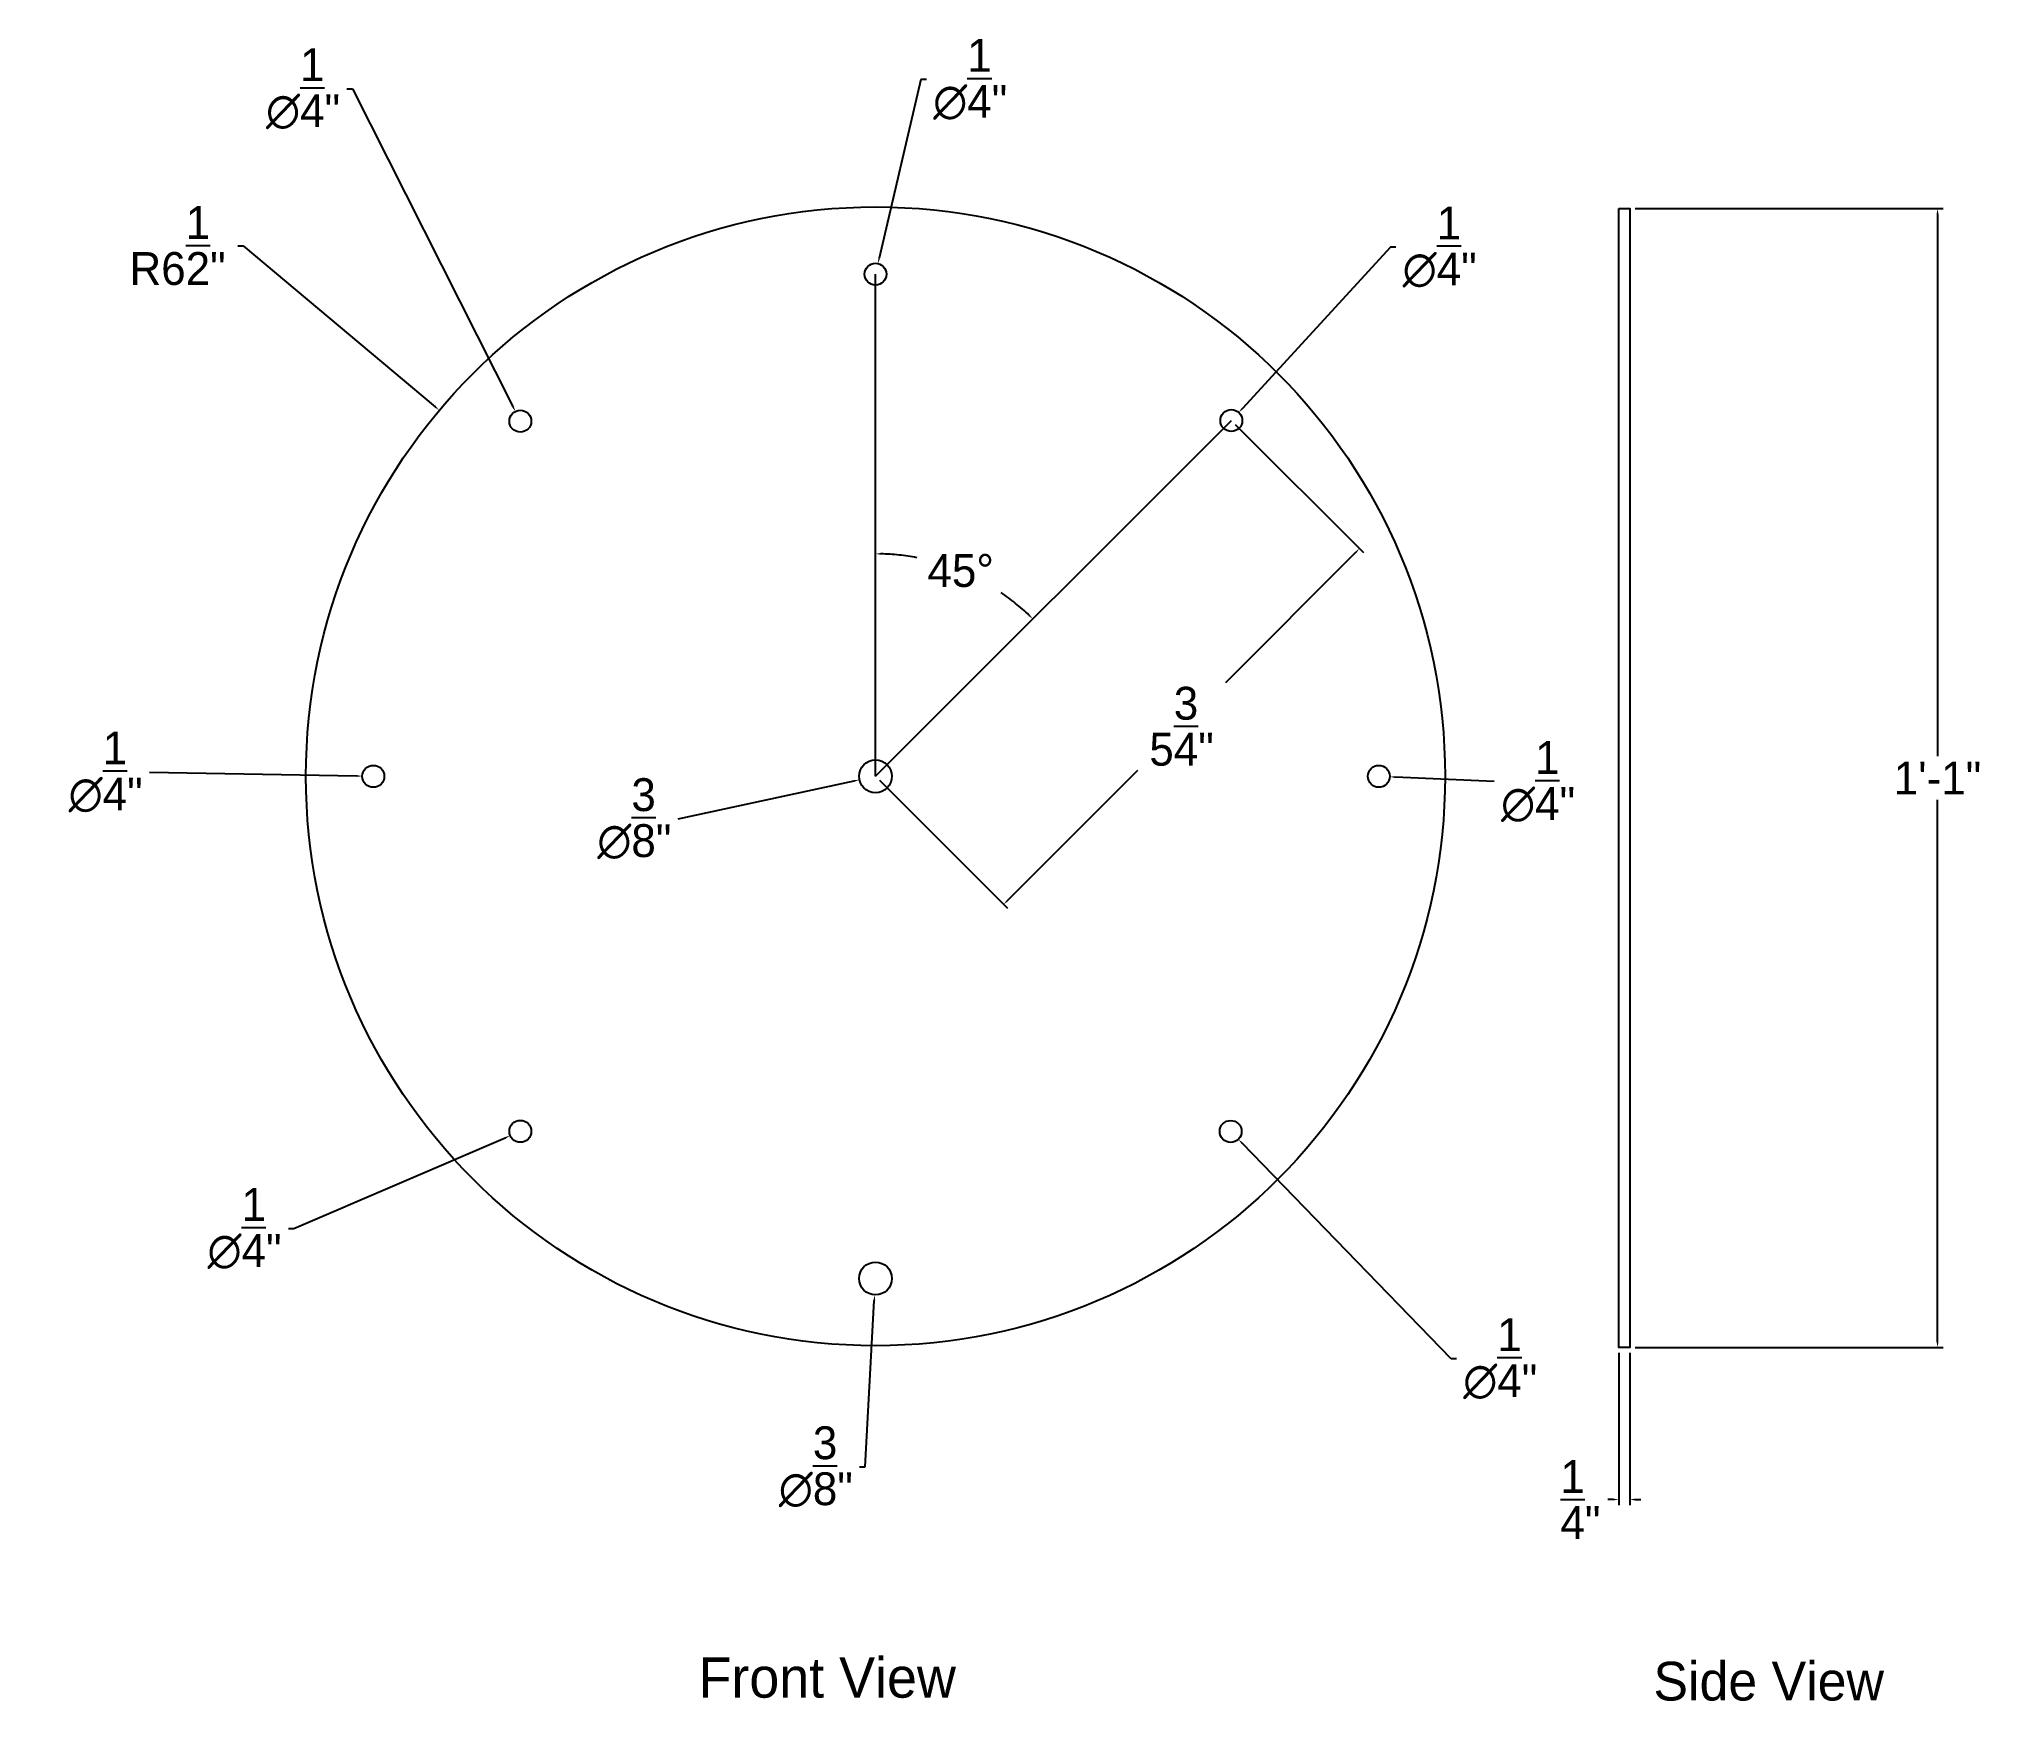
# Model space of a CAD drawing. Header units: millimetres. Extents: x 1264.1 to 1286.4, y 1427.5 to 1446.5.
import ezdxf

# ---------------------------------------------------------------- set-up
doc = ezdxf.new("R2010")
doc.units = ezdxf.units.MM
doc.linetypes.add('DASHED2', pattern=[9.525, 6.35, -3.175])
doc.layers.get('0').update_dxf_attribs({"color": 1})
doc.layers.add('Dimensions', color=5, linetype='DASHED2')
doc.layers.add('Dimensions @ 1', color=5, linetype='DASHED2')
doc.dimstyles.new('Annotative', dxfattribs={"dimscale": 0, "dimtxt": 0.375, "dimasz": 0.0625, "dimexe": 0.0625, "dimexo": 0.0625, "dimgap": 0.0625, "dimtad": 0, "dimtih": 1, "dimtoh": 1, "dimlunit": 4, "dimtxsty": 'Standard', "dimcen": 0, "dimclrd": 256, "dimadec": 0, "dimazin": 0, "dimtfac": 1, "dimtofl": 0, "dimtmove": 0, "dimatfit": 3, "dimfxl": 1, "dimarcsym": 0})

# ---------------------------------------------------------------- blocks, each defined once
blk = doc.blocks.new('*D4')
at = {"layer": 'Defpoints', "color": 0}
for p in [(1268.701, 1442.213), (1273.679, 1438.034)]:
    blk.add_point(p, dxfattribs=at)
at = {"layer": 'Dimensions', "lineweight": -2}
for p, q in [((1266.401, 1444.091), (1266.464, 1444.091)), ((1266.464, 1444.091), (1268.653, 1442.253))]:
    blk.add_line(p, q, dxfattribs=at)
at = {"layer": 'Dimensions'}
blk.add_solid([(1268.659, 1442.261), (1268.646, 1442.245), (1268.701, 1442.213)], dxfattribs=at)
at = {"layer": 'Dimensions', "color": 0, "insert": (1265.714, 1444.091), "char_height": 0.375, "attachment_point": 5}
blk.add_mtext('R6{\\H1.000000x;\\S1/2;}"', dxfattribs=at)
blk = doc.blocks.new('*D6')
at = {"layer": 'Defpoints', "color": 0}
for p in [(1267.822, 1438.036), (1268.072, 1438.032)]:
    blk.add_point(p, dxfattribs=at)
at = {"layer": 'Dimensions', "lineweight": -2}
blk.add_line((1265.393, 1438.083), (1267.76, 1438.038), dxfattribs=at)
at = {"layer": 'Dimensions'}
blk.add_solid([(1267.76, 1438.048), (1267.759, 1438.027), (1267.822, 1438.036)], dxfattribs=at)
at = {"layer": 'Dimensions', "color": 0, "insert": (1264.893, 1438.083), "char_height": 0.375, "attachment_point": 5}
blk.add_mtext('∅{\\H1.000000x;\\S1/4;}"', dxfattribs=at)
blk = doc.blocks.new('*D7')
at = {"layer": 'Defpoints', "color": 0}
for p in [(1269.741, 1434.03), (1269.511, 1433.932)]:
    blk.add_point(p, dxfattribs=at)
at = {"layer": 'Dimensions', "lineweight": -2}
for p, q in [((1267.04, 1432.871), (1269.454, 1433.907)), ((1266.978, 1432.871), (1267.04, 1432.871))]:
    blk.add_line(p, q, dxfattribs=at)
at = {"layer": 'Dimensions'}
blk.add_solid([(1269.449, 1433.916), (1269.458, 1433.897), (1269.511, 1433.932)], dxfattribs=at)
at = {"layer": 'Dimensions', "color": 0, "insert": (1266.478, 1432.871), "char_height": 0.375, "attachment_point": 5}
blk.add_mtext('∅{\\H1.000000x;\\S1/4;}"', dxfattribs=at)
blk = doc.blocks.new('*D8')
at = {"layer": 'Defpoints', "color": 0}
for p in [(1273.689, 1432.488), (1273.669, 1432.114)]:
    blk.add_point(p, dxfattribs=at)
at = {"layer": 'Dimensions', "lineweight": -2}
for p, q in [((1273.561, 1430.151), (1273.665, 1432.051)), ((1273.498, 1430.151), (1273.561, 1430.151))]:
    blk.add_line(p, q, dxfattribs=at)
at = {"layer": 'Dimensions'}
blk.add_solid([(1273.655, 1432.052), (1273.676, 1432.051), (1273.669, 1432.114)], dxfattribs=at)
at = {"layer": 'Dimensions', "color": 0, "insert": (1272.998, 1430.151), "char_height": 0.375, "attachment_point": 5}
blk.add_mtext('∅{\\H1.000000x;\\S3/8;}"', dxfattribs=at)
blk = doc.blocks.new('*D9')
at = {"layer": 'Defpoints', "color": 0}
for p in [(1277.646, 1434.07), (1277.82, 1433.89)]:
    blk.add_point(p, dxfattribs=at)
at = {"layer": 'Dimensions', "lineweight": -2}
for p, q in [((1280.247, 1431.385), (1277.863, 1433.845)), ((1280.309, 1431.385), (1280.247, 1431.385))]:
    blk.add_line(p, q, dxfattribs=at)
at = {"layer": 'Dimensions'}
blk.add_solid([(1277.871, 1433.853), (1277.856, 1433.838), (1277.82, 1433.89)], dxfattribs=at)
at = {"layer": 'Dimensions', "color": 0, "insert": (1280.809, 1431.385), "char_height": 0.375, "attachment_point": 5}
blk.add_mtext('∅{\\H1.000000x;\\S1/4;}"', dxfattribs=at)
blk = doc.blocks.new('*D10')
at = {"layer": 'Defpoints', "color": 0}
for p in [(1279.298, 1438.04), (1279.548, 1438.028)]:
    blk.add_point(p, dxfattribs=at)
at = {"layer": 'Dimensions', "lineweight": -2}
blk.add_line((1280.741, 1437.973), (1279.61, 1438.025), dxfattribs=at)
at = {"layer": 'Dimensions'}
blk.add_solid([(1279.61, 1438.036), (1279.609, 1438.015), (1279.548, 1438.028)], dxfattribs=at)
at = {"layer": 'Dimensions', "color": 0, "insert": (1281.241, 1437.973), "char_height": 0.375, "attachment_point": 5}
blk.add_mtext('∅{\\H1.000000x;\\S1/4;}"', dxfattribs=at)
blk = doc.blocks.new('*D11')
at = {"layer": 'Defpoints', "color": 0}
for p in [(1277.825, 1442.188), (1277.656, 1442.003)]:
    blk.add_point(p, dxfattribs=at)
at = {"layer": 'Dimensions', "lineweight": -2}
for p, q in [((1279.556, 1444.076), (1277.867, 1442.234)), ((1279.618, 1444.076), (1279.556, 1444.076))]:
    blk.add_line(p, q, dxfattribs=at)
at = {"layer": 'Dimensions'}
blk.add_solid([(1277.859, 1442.241), (1277.875, 1442.227), (1277.825, 1442.188)], dxfattribs=at)
at = {"layer": 'Dimensions', "color": 0, "insert": (1280.118, 1444.076), "char_height": 0.375, "attachment_point": 5}
blk.add_mtext('∅{\\H1.000000x;\\S1/4;}"', dxfattribs=at)
blk = doc.blocks.new('*D12')
at = {"layer": 'Defpoints', "color": 0}
for p in [(1273.707, 1443.889), (1273.651, 1443.645)]:
    blk.add_point(p, dxfattribs=at)
at = {"layer": 'Dimensions', "lineweight": -2}
for p, q in [((1274.197, 1445.99), (1273.721, 1443.95)), ((1274.26, 1445.99), (1274.197, 1445.99))]:
    blk.add_line(p, q, dxfattribs=at)
at = {"layer": 'Dimensions'}
blk.add_solid([(1273.711, 1443.952), (1273.732, 1443.947), (1273.707, 1443.889)], dxfattribs=at)
at = {"layer": 'Dimensions', "color": 0, "insert": (1274.76, 1445.99), "char_height": 0.375, "attachment_point": 5}
blk.add_mtext('∅{\\H1.000000x;\\S1/4;}"', dxfattribs=at)
blk = doc.blocks.new('*D13')
at = {"layer": 'Defpoints', "color": 0}
for p in [(1273.862, 1438.073), (1273.496, 1437.995)]:
    blk.add_point(p, dxfattribs=at)
at = {"layer": 'Dimensions', "lineweight": -2}
blk.add_line((1271.427, 1437.55), (1273.435, 1437.981), dxfattribs=at)
at = {"layer": 'Dimensions'}
blk.add_solid([(1273.432, 1437.992), (1273.437, 1437.971), (1273.496, 1437.995)], dxfattribs=at)
at = {"layer": 'Dimensions', "color": 0, "insert": (1270.927, 1437.55), "char_height": 0.375, "attachment_point": 5}
blk.add_mtext('∅{\\H1.000000x;\\S3/8;}"', dxfattribs=at)
blk = doc.blocks.new('*D14')
at = {"layer": 'Defpoints', "color": 0}
for p in [(1273.679, 1443.767), (1277.74, 1442.095), (1274.949, 1440.234), (1273.679, 1438.034), (1273.679, 1438.034)]:
    blk.add_point(p, dxfattribs=at)
at = {"layer": 'Dimensions', "lineweight": -2}
for start, end in [(79.2904, 88.5901), (46.4099, 55.6345)]:
    blk.add_arc((1273.679, 1438.034), 2.54, start, end, dxfattribs=at)
at = {"layer": 'Dimensions'}
for points in [[(1273.741, 1440.563), (1273.742, 1440.584), (1273.679, 1440.574)], [(1275.438, 1439.881), (1275.423, 1439.866), (1275.475, 1439.83)]]:
    blk.add_solid(points, dxfattribs=at)
at = {"layer": 'Dimensions', "color": 0, "insert": (1274.651, 1440.381), "char_height": 0.375, "attachment_point": 5}
blk.add_mtext('45°', dxfattribs=at)
blk = doc.blocks.new('*D15')
at = {"layer": 'Defpoints', "color": 0}
for p in [(1277.74, 1442.095), (1279.202, 1440.633), (1273.679, 1438.034)]:
    blk.add_point(p, dxfattribs=at)
at = {"layer": 'Dimensions', "color": 0, "lineweight": -2}
for p, q in [((1277.785, 1442.051), (1279.247, 1440.589)), ((1273.723, 1437.99), (1275.185, 1436.528))]:
    blk.add_line(p, q, dxfattribs=at)
at = {"layer": 'Dimensions', "lineweight": -2}
for p, q in [((1279.158, 1440.589), (1277.672, 1439.103)), ((1275.185, 1436.616), (1276.672, 1438.103))]:
    blk.add_line(p, q, dxfattribs=at)
at = {"layer": 'Dimensions'}
for points in [[(1279.151, 1440.596), (1279.166, 1440.582), (1279.202, 1440.633)], [(1275.178, 1436.623), (1275.193, 1436.609), (1275.141, 1436.572)]]:
    blk.add_solid(points, dxfattribs=at)
at = {"layer": 'Dimensions', "color": 0, "insert": (1277.172, 1438.603), "char_height": 0.375, "attachment_point": 5}
blk.add_mtext('5{\\H1.000000x;\\S3/4;}"', dxfattribs=at)
blk = doc.blocks.new('*D16')
at = {"layer": 'Defpoints', "color": 0}
for p in [(1269.569, 1442.199), (1269.681, 1441.976)]:
    blk.add_point(p, dxfattribs=at)
at = {"layer": 'Dimensions', "lineweight": -2}
for p, q in [((1267.646, 1445.883), (1267.709, 1445.883)), ((1267.709, 1445.883), (1269.541, 1442.255))]:
    blk.add_line(p, q, dxfattribs=at)
at = {"layer": 'Dimensions'}
blk.add_solid([(1269.55, 1442.26), (1269.531, 1442.25), (1269.569, 1442.199)], dxfattribs=at)
at = {"layer": 'Dimensions', "color": 0, "insert": (1267.146, 1445.883), "char_height": 0.375, "attachment_point": 5}
blk.add_mtext('∅{\\H1.000000x;\\S1/4;}"', dxfattribs=at)
blk = doc.blocks.new('*D17')
at = {"layer": 'Defpoints', "color": 0}
for p in [(1282.287, 1444.515), (1282.287, 1431.515), (1285.799, 1431.515)]:
    blk.add_point(p, dxfattribs=at)
at = {"layer": 'Dimensions', "color": 0, "lineweight": -2}
for p, q in [((1282.349, 1444.515), (1285.862, 1444.515)), ((1282.349, 1431.515), (1285.862, 1431.515))]:
    blk.add_line(p, q, dxfattribs=at)
at = {"layer": 'Dimensions', "lineweight": -2}
for p, q in [((1285.799, 1444.452), (1285.799, 1438.265)), ((1285.799, 1431.577), (1285.799, 1437.765))]:
    blk.add_line(p, q, dxfattribs=at)
at = {"layer": 'Dimensions'}
for points in [[(1285.789, 1444.452), (1285.81, 1444.452), (1285.799, 1444.515)], [(1285.789, 1431.577), (1285.81, 1431.577), (1285.799, 1431.515)]]:
    blk.add_solid(points, dxfattribs=at)
at = {"layer": 'Dimensions', "color": 0, "insert": (1285.799, 1438.015), "char_height": 0.375, "attachment_point": 5}
blk.add_mtext('1\'-1"', dxfattribs=at)
blk = doc.blocks.new('*D18')
at = {"layer": 'Defpoints', "color": 0}
for p in [(1282.162, 1431.515), (1282.287, 1431.515), (1282.162, 1429.777)]:
    blk.add_point(p, dxfattribs=at)
at = {"layer": 'Dimensions', "color": 0, "lineweight": -2}
for p, q in [((1282.162, 1431.452), (1282.162, 1429.715)), ((1282.287, 1431.452), (1282.287, 1429.715))]:
    blk.add_line(p, q, dxfattribs=at)
at = {"layer": 'Dimensions', "lineweight": -2}
for p, q in [((1282.099, 1429.777), (1282.037, 1429.777)), ((1282.349, 1429.777), (1282.412, 1429.777))]:
    blk.add_line(p, q, dxfattribs=at)
at = {"layer": 'Dimensions'}
for points in [[(1282.099, 1429.788), (1282.099, 1429.767), (1282.162, 1429.777)], [(1282.349, 1429.788), (1282.349, 1429.767), (1282.287, 1429.777)]]:
    blk.add_solid(points, dxfattribs=at)
at = {"layer": 'Dimensions', "color": 0, "insert": (1281.724, 1429.777), "char_height": 0.375, "attachment_point": 5}
blk.add_mtext('{\\H1.000000x;\\S1/4;}"', dxfattribs=at)

msp = doc.modelspace()

# ---------------------------------------------------------------- linework, layer by layer
msp.add_line((1273.6789, 1438.0339), (1273.6789, 1438.0339))
msp.add_line((1273.6789, 1438.0339), (1273.6789, 1438.0339))
msp.add_lwpolyline([(1282.1619, 1444.5148), (1282.2869, 1444.5148), (1282.2869, 1431.5148), (1282.1619, 1431.5148)], close=True)
for centre, radius in [((1273.6789, 1438.0339), 6.5), ((1273.6789, 1443.767), 0.125), ((1269.6251, 1442.0878), 0.125), ((1277.7403, 1442.0954), 0.125), ((1267.9471, 1438.0339), 0.125), ((1273.6789, 1438.0339), 0.1875), ((1279.4226, 1438.0339), 0.125), ((1269.6259, 1433.9809), 0.125), ((1277.7327, 1433.9801), 0.125), ((1273.6789, 1432.301), 0.1875)]:
    msp.add_circle(centre, radius)
at = {"layer": 'Dimensions'}
for q in [(1273.6789, 1443.767), (1277.7403, 1442.0954)]:
    msp.add_line((1273.6789, 1438.0339), q, dxfattribs=at)

# ---------------------------------------------------------------- texts
for s, height, p in [('Front View', 0.45957, (1271.6589, 1427.5155)), ('Side View', 0.44234, (1282.5572, 1427.4833))]:
    msp.add_text(s, height=height, dxfattribs=at).set_placement(p)

# ---------------------------------------------------------------- dimensions: what is measured, and where the dimension line sits
at = {"layer": 'Dimensions @ 1'}
for p1, p2, override, picture, middle in [((1269.6814, 1441.9762), (1269.5687, 1442.1994), {"dimscale": 1, "dimtix": 0, "dimtofl": 0, "dimtmove": 0, "dimatfit": 3}, '*D16', (1267.1462, 1445.8832)), ((1273.6505, 1443.6452), (1273.7073, 1443.8887), {"dimscale": 1, "dimtix": 0, "dimtofl": 0, "dimtmove": 0, "dimatfit": 3}, '*D12', (1274.7596, 1445.9897)), ((1277.6559, 1442.0032), (1277.8248, 1442.1875), {"dimscale": 1, "dimtix": 0, "dimtofl": 0, "dimtmove": 0, "dimatfit": 3}, '*D11', (1280.1182, 1444.0761)), ((1268.0721, 1438.0316), (1267.8221, 1438.0363), {"dimscale": 1, "dimtix": 0, "dimtofl": 0, "dimtmove": 0, "dimatfit": 3}, '*D6', (1265.393, 1438.0829)), ((1279.2978, 1438.0397), (1279.5475, 1438.0282), {"dimscale": 1, "dimtix": 0, "dimtofl": 0, "dimtmove": 0, "dimatfit": 3}, '*D10', (1280.741, 1437.9731)), ((1273.8622, 1438.0733), (1273.4956, 1437.9945), {"dimscale": 1, "dimdec": 3, "dimtix": 0, "dimtofl": 0, "dimtmove": 0, "dimatfit": 3}, '*D13', (1271.427, 1437.55)), ((1269.7408, 1434.0302), (1269.511, 1433.9316), {"dimscale": 1, "dimtix": 0, "dimtofl": 0, "dimtmove": 0, "dimatfit": 3}, '*D7', (1266.4779, 1432.8706)), ((1277.6458, 1434.0699), (1277.8197, 1433.8904), {"dimscale": 1, "dimtix": 0, "dimtofl": 0, "dimtmove": 0, "dimatfit": 3}, '*D9', (1280.8093, 1431.3847)), ((1273.6892, 1432.4882), (1273.6686, 1432.1138), {"dimscale": 1, "dimdec": 3, "dimtix": 0, "dimtofl": 0, "dimtmove": 0, "dimatfit": 3}, '*D8', (1272.9983, 1430.1507))]:
    dim = msp.add_diameter_dim_2p(p1=p1, p2=p2, dimstyle='Annotative', override=override, dxfattribs=at)
    dim.commit()
    dim.dimension.update_dxf_attribs({"geometry": picture, "text_midpoint": middle, "dimtype": 131})
dim = msp.add_radius_dim(center=(1273.6789, 1438.0339), mpoint=(1268.7005, 1442.2131), dimstyle='Annotative', override={"dimscale": 1, "dimtix": 0, "dimtofl": 0, "dimtmove": 0, "dimatfit": 3}, dxfattribs=at)
dim.commit()
dim.dimension.update_dxf_attribs({"geometry": '*D4', "text_midpoint": (1265.7138, 1444.0907), "dimtype": 132})
dim = msp.add_linear_dim(base=(1285.7993, 1431.5148), p1=(1282.2869, 1444.5148), p2=(1282.2869, 1431.5148), angle=90, dimstyle='Annotative', override={"dimscale": 1, "dimtix": 0, "dimtofl": 0, "dimtmove": 0, "dimatfit": 3}, dxfattribs=at)
dim.commit()
dim.dimension.update_dxf_attribs({"geometry": '*D17', "text_midpoint": (1285.7993, 1438.0148)})
dim = msp.add_angular_dim_2l(base=(1274.9489, 1440.2336), line1=((1273.6789, 1438.0339), (1277.7403, 1442.0954)), line2=((1273.6789, 1438.0339), (1273.6789, 1443.767)), dimstyle='Annotative', override={"dimscale": 1, "dimtix": 0, "dimtofl": 0, "dimtmove": 0, "dimatfit": 3}, dxfattribs=at)
dim.commit()
dim.dimension.update_dxf_attribs({"geometry": '*D14', "text_midpoint": (1274.6509, 1440.3806)})
dim = msp.add_aligned_dim(p1=(1273.6789, 1438.0339), p2=(1277.7403, 1442.0954), distance=-2.0677, dimstyle='Annotative', override={"dimscale": 1, "dimtix": 0, "dimtofl": 0, "dimtmove": 0, "dimatfit": 3}, dxfattribs=at)
dim.commit()
dim.dimension.update_dxf_attribs({"geometry": '*D15', "text_midpoint": (1277.1717, 1438.6026)})
dim = msp.add_linear_dim(base=(1282.1619004508, 1429.7772248322), p1=(1282.2869004508, 1431.514757802), p2=(1282.1619004508, 1431.514757802), dimstyle='Annotative', override={"dimscale": 1, "dimtix": 0, "dimtofl": 0, "dimtmove": 0, "dimatfit": 3}, dxfattribs=at)
dim.commit()
dim.dimension.update_dxf_attribs({"geometry": '*D18', "text_midpoint": (1281.7244004508, 1429.7772248322)})

doc.saveas('drawing.dxf')
